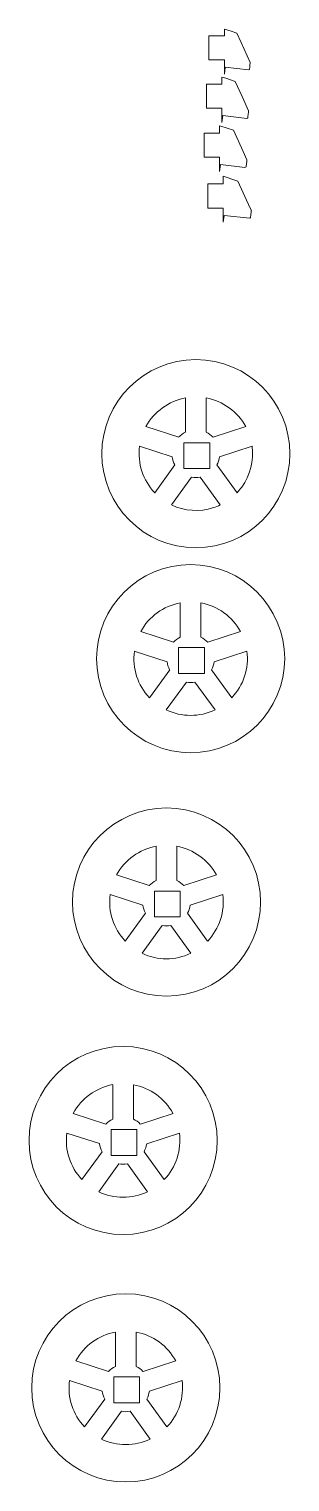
# Model space of a CAD drawing. Header units: millimetres. Extents: x -3396 to 75, y -180 to 2055.
# Drawn here: x -2563.1 to -2512.7, y 1640.6 to 1921.4 of the extents above; entities that cross this region are included whole.
import ezdxf

# ---------------------------------------------------------------- set-up
doc = ezdxf.new("R2010")
doc.units = ezdxf.units.MM

msp = doc.modelspace()

# ---------------------------------------------------------------- linework, layer by layer
at = {"color": 7, "linetype": 'Continuous', "lineweight": 15}
for p, q in [((-2525.36, 1921.42), (-2525.3, 1921.4)), ((-2525.36, 1921.42), (-2525.36, 1920.13)), ((-2525.3, 1921.4), (-2524.05, 1921.03)), ((-2528.36, 1920.13), (-2528.36, 1915.44)), ((-2525.36, 1920.13), (-2528.36, 1920.13)), ((-2524.05, 1921.03), (-2522.94, 1920.65)), ((-2522.94, 1920.65), (-2522.1, 1918.81)), ((-2522.1, 1918.81), (-2520.34, 1914.98)), ((-2528.36, 1915.44), (-2525.36, 1915.44)), ((-2525.36, 1915.44), (-2525.36, 1912.69)), ((-2525.36, 1912.69), (-2525.2, 1914.03)), ((-2525.2, 1914.03), (-2520.68, 1913.51)), ((-2520.5, 1913.58), (-2520.68, 1913.51)), ((-2520.44, 1914.11), (-2520.5, 1913.58)), ((-2520.43, 1914.16), (-2520.44, 1914.11)), ((-2520.42, 1914.22), (-2520.43, 1914.16)), ((-2520.41, 1914.39), (-2520.42, 1914.22)), ((-2520.34, 1914.98), (-2520.41, 1914.39)), ((-2528.82, 1910.79), (-2528.82, 1906.1)), ((-2525.82, 1910.79), (-2528.82, 1910.79)), ((-2525.82, 1912.14), (-2525.06, 1911.91)), ((-2525.82, 1912.14), (-2525.82, 1910.79)), ((-2525.06, 1911.91), (-2523.27, 1911.31)), ((-2523.27, 1911.31), (-2521.91, 1908.35)), ((-2521.91, 1908.35), (-2520.67, 1905.63)), ((-2528.82, 1906.1), (-2525.82, 1906.1)), ((-2525.82, 1906.1), (-2525.82, 1903.35)), ((-2525.67, 1904.69), (-2525.82, 1903.35)), ((-2521.04, 1904.15), (-2525.67, 1904.69)), ((-2520.83, 1904.24), (-2521.04, 1904.15)), ((-2520.79, 1904.59), (-2520.83, 1904.24)), ((-2520.76, 1904.81), (-2520.79, 1904.59)), ((-2520.73, 1905.1), (-2520.76, 1904.81)), ((-2520.72, 1905.22), (-2520.73, 1905.1)), ((-2520.67, 1905.63), (-2520.72, 1905.22)), ((-2526.28, 1902.72), (-2526.07, 1902.66)), ((-2526.28, 1902.72), (-2526.28, 1901.32)), ((-2526.07, 1902.66), (-2523.6, 1901.84)), ((-2523.6, 1901.84), (-2521.73, 1897.75)), ((-2529.28, 1901.32), (-2526.28, 1901.32)), ((-2529.28, 1901.32), (-2529.28, 1896.62)), ((-2529.28, 1896.62), (-2526.28, 1896.62)), ((-2526.28, 1896.62), (-2526.28, 1893.87)), ((-2521.73, 1897.75), (-2521, 1896.16)), ((-2521.03, 1895.84), (-2521.09, 1895.34)), ((-2521, 1896.16), (-2521.03, 1895.91)), ((-2521.03, 1895.91), (-2521.03, 1895.84)), ((-2526.13, 1895.21), (-2526.28, 1893.87)), ((-2521.4, 1894.67), (-2526.13, 1895.21)), ((-2521.16, 1894.76), (-2521.4, 1894.67)), ((-2521.14, 1894.94), (-2521.16, 1894.76)), ((-2521.09, 1895.34), (-2521.14, 1894.94)), ((-2528.56, 1891.51), (-2528.56, 1886.82)), ((-2528.56, 1891.51), (-2525.56, 1891.51)), ((-2525.56, 1892.97), (-2522.74, 1892.03)), ((-2525.56, 1891.51), (-2525.56, 1892.97)), ((-2522.74, 1892.03), (-2520.35, 1886.82)), ((-2528.56, 1886.82), (-2525.56, 1886.82)), ((-2525.56, 1884.06), (-2525.56, 1886.82)), ((-2525.56, 1884.06), (-2525.4, 1885.4)), ((-2525.4, 1885.4), (-2520.41, 1884.83)), ((-2520.37, 1884.9), (-2520.41, 1884.83)), ((-2520.34, 1884.93), (-2520.37, 1884.9)), ((-2520.35, 1886.82), (-2520.14, 1886.35)), ((-2520.33, 1884.94), (-2520.34, 1884.93)), ((-2520.3, 1884.95), (-2520.33, 1884.94)), ((-2520.29, 1884.98), (-2520.3, 1884.96)), ((-2520.3, 1884.96), (-2520.3, 1884.95)), ((-2520.23, 1885.53), (-2520.29, 1884.98)), ((-2520.17, 1886.08), (-2520.23, 1885.53)), ((-2520.15, 1886.26), (-2520.17, 1886.08)), ((-2520.14, 1886.28), (-2520.15, 1886.26)), ((-2520.14, 1886.35), (-2520.14, 1886.28)), ((-2532.86, 1850.12), (-2532.86, 1850.11)), ((-2532.86, 1850.11), (-2532.86, 1850.11)), ((-2532.86, 1843.47), (-2532.86, 1850.11)), ((-2528.87, 1843.47), (-2528.87, 1850.11)), ((-2534.19, 1842.51), (-2540.51, 1844.56)), ((-2540.51, 1844.56), (-2540.51, 1844.56)), ((-2540.51, 1844.56), (-2540.51, 1844.56)), ((-2527.54, 1842.51), (-2521.22, 1844.56)), ((-2535.43, 1838.71), (-2541.75, 1840.76)), ((-2533.19, 1836.45), (-2533.19, 1841.45)), ((-2533.19, 1841.45), (-2528.19, 1841.45)), ((-2528.19, 1841.45), (-2528.19, 1836.45)), ((-2526.3, 1838.71), (-2519.99, 1840.76)), ((-2534.92, 1837.15), (-2538.82, 1831.77)), ((-2522.91, 1831.77), (-2526.81, 1837.15)), ((-2526.3, 1838.71), (-2526.3, 1838.71)), ((-2526.3, 1838.71), (-2526.3, 1838.71)), ((-2535.59, 1829.42), (-2531.69, 1834.8)), ((-2528.19, 1836.45), (-2533.19, 1836.45)), ((-2531.69, 1834.8), (-2531.69, 1834.8)), ((-2531.69, 1834.8), (-2531.69, 1834.8)), ((-2530.04, 1834.8), (-2526.14, 1829.42)), ((-2538.82, 1831.77), (-2538.83, 1831.77)), ((-2538.82, 1831.77), (-2538.82, 1831.77)), ((-2533.88, 1810.5), (-2533.88, 1803.86)), ((-2529.88, 1803.86), (-2529.88, 1810.5)), ((-2535.2, 1802.9), (-2541.52, 1804.95)), ((-2522.23, 1804.95), (-2528.55, 1802.9)), ((-2542.76, 1801.15), (-2536.44, 1799.09)), ((-2534.2, 1796.84), (-2534.2, 1801.84)), ((-2534.2, 1801.84), (-2529.2, 1801.84)), ((-2529.2, 1801.84), (-2529.2, 1796.84)), ((-2527.32, 1799.09), (-2521, 1801.15)), ((-2535.93, 1797.53), (-2539.84, 1792.16)), ((-2523.92, 1792.16), (-2527.82, 1797.53)), ((-2536.6, 1789.81), (-2532.7, 1795.18)), ((-2529.2, 1796.84), (-2534.2, 1796.84)), ((-2531.06, 1795.18), (-2527.15, 1789.81)), ((-2538.54, 1763.45), (-2538.54, 1756.81)), ((-2534.55, 1756.81), (-2534.55, 1763.45)), ((-2539.87, 1755.85), (-2546.19, 1757.9)), ((-2526.9, 1757.9), (-2533.22, 1755.85)), ((-2547.42, 1754.1), (-2541.11, 1752.05)), ((-2538.87, 1749.79), (-2538.87, 1754.79)), ((-2538.87, 1754.79), (-2533.87, 1754.79)), ((-2533.87, 1754.79), (-2533.87, 1749.79)), ((-2531.98, 1752.04), (-2525.67, 1754.1)), ((-2540.6, 1750.49), (-2544.5, 1745.11)), ((-2533.87, 1749.79), (-2538.87, 1749.79)), ((-2528.59, 1745.11), (-2532.49, 1750.48)), ((-2541.27, 1742.76), (-2537.37, 1748.13)), ((-2535.72, 1748.13), (-2531.82, 1742.76)), ((-2546.92, 1717.35), (-2546.92, 1710.71)), ((-2542.93, 1710.71), (-2542.93, 1717.35)), ((-2548.25, 1709.75), (-2554.57, 1711.8)), ((-2535.28, 1711.8), (-2541.6, 1709.75)), ((-2555.81, 1708), (-2549.49, 1705.95)), ((-2547.25, 1703.69), (-2547.25, 1708.69)), ((-2547.25, 1708.69), (-2542.25, 1708.69)), ((-2542.25, 1708.69), (-2542.25, 1703.69)), ((-2540.36, 1705.94), (-2534.05, 1708)), ((-2548.98, 1704.38), (-2552.89, 1699.01)), ((-2549.65, 1696.66), (-2545.75, 1702.03)), ((-2542.25, 1703.69), (-2547.25, 1703.69)), ((-2544.11, 1702.03), (-2540.2, 1696.66)), ((-2536.97, 1699.01), (-2540.87, 1704.38)), ((-2546.41, 1669.53), (-2546.41, 1662.89)), ((-2542.41, 1662.88), (-2542.41, 1669.53)), ((-2547.73, 1661.92), (-2554.05, 1663.97)), ((-2534.76, 1663.97), (-2541.08, 1661.92)), ((-2555.29, 1660.17), (-2548.97, 1658.12)), ((-2546.73, 1655.86), (-2546.73, 1660.86)), ((-2546.73, 1660.86), (-2541.73, 1660.86)), ((-2541.73, 1660.86), (-2541.73, 1655.86)), ((-2539.84, 1658.12), (-2533.53, 1660.17)), ((-2548.46, 1656.56), (-2552.37, 1651.18)), ((-2541.73, 1655.86), (-2546.73, 1655.86)), ((-2536.45, 1651.18), (-2540.35, 1656.56)), ((-2549.13, 1648.83), (-2545.23, 1654.21)), ((-2543.59, 1654.21), (-2539.68, 1648.83))]:
    msp.add_line(p, q, dxfattribs=at)
for centre in [(-2530.87, 1839.33), (-2531.88, 1799.71), (-2536.54, 1752.66), (-2544.93, 1706.56), (-2544.41, 1658.74)]:
    msp.add_circle(centre, 18.18, dxfattribs=at)
for centre, radius, start, end in [((-2530.87, 1839.33), 10.97, 100.4949, 151.5051), ((-2530.87, 1839.33), 10.97, 28.4949, 79.5051), ((-2530.87, 1839.33), 4.6, 115.7306, 136.2694), ((-2530.87, 1839.33), 4.6, 43.7306, 64.2694), ((-2530.87, 1839.33), 10.97, 172.4949, 223.5051), ((-2530.87, 1839.33), 10.97, 323.9969, 7.5051), ((-2530.87, 1839.33), 4.6, 187.7306, 208.2694), ((-2530.87, 1839.33), 4.6, 331.7306, 352.2694), ((-2530.87, 1839.33), 4.6, 259.7306, 280.2694), ((-2530.87, 1839.33), 10.97, 316.4949, 324.0031), ((-2530.87, 1839.33), 10.97, 244.4949, 288.005), ((-2530.87, 1839.33), 10.97, 287.995, 295.5051), ((-2531.88, 1799.71), 10.97, 100.4949, 151.5051), ((-2531.88, 1799.71), 10.97, 28.4949, 79.5051), ((-2531.88, 1799.71), 4.6, 115.7306, 136.2694), ((-2531.88, 1799.71), 4.6, 43.7306, 64.2694), ((-2531.88, 1799.71), 10.97, 172.4949, 223.5051), ((-2531.88, 1799.71), 10.97, 316.4949, 7.5051), ((-2531.88, 1799.71), 4.6, 187.7306, 208.2694), ((-2531.88, 1799.71), 4.6, 331.7306, 352.2694), ((-2531.88, 1799.71), 4.6, 259.7306, 280.2694), ((-2531.88, 1799.71), 10.97, 244.4949, 295.5051), ((-2536.54, 1752.67), 10.97, 100.4949, 151.5051), ((-2536.54, 1752.66), 10.97, 28.4949, 79.5051), ((-2536.54, 1752.67), 4.6, 115.7306, 136.2694), ((-2536.54, 1752.66), 4.6, 43.7306, 64.2694), ((-2536.55, 1752.67), 10.97, 172.4949, 223.5051), ((-2536.54, 1752.66), 10.97, 316.4949, 7.5051), ((-2536.55, 1752.67), 4.6, 187.7306, 208.2694), ((-2536.54, 1752.66), 4.6, 331.7306, 352.2694), ((-2536.55, 1752.66), 4.6, 259.7306, 280.2694), ((-2536.55, 1752.66), 10.97, 244.4949, 295.5051), ((-2544.93, 1706.57), 10.97, 100.4949, 151.5051), ((-2544.93, 1706.56), 10.97, 28.4949, 79.5051), ((-2544.93, 1706.57), 4.6, 115.7306, 136.2694), ((-2544.93, 1706.56), 4.6, 43.7306, 64.2694), ((-2544.93, 1706.57), 10.97, 172.4949, 223.5051), ((-2544.93, 1706.56), 10.97, 316.4949, 7.5051), ((-2544.93, 1706.57), 4.6, 187.7306, 208.2694), ((-2544.93, 1706.56), 4.6, 331.7306, 352.2694), ((-2544.93, 1706.56), 4.6, 259.7306, 280.2694), ((-2544.93, 1706.56), 10.97, 244.4949, 295.5051), ((-2544.41, 1658.74), 10.97, 100.4949, 151.5051), ((-2544.41, 1658.74), 10.97, 28.4949, 79.5051), ((-2544.41, 1658.74), 4.6, 115.7306, 136.2694), ((-2544.41, 1658.74), 4.6, 43.7306, 64.2694), ((-2544.41, 1658.74), 10.97, 172.4949, 223.5051), ((-2544.41, 1658.74), 10.97, 316.4949, 7.5051), ((-2544.41, 1658.74), 4.6, 187.7306, 208.2694), ((-2544.41, 1658.74), 4.6, 331.7306, 352.2694), ((-2544.41, 1658.74), 4.6, 259.7306, 280.2694), ((-2544.41, 1658.74), 10.97, 244.4949, 295.5051)]:
    msp.add_arc(centre, radius, start, end, dxfattribs=at)

doc.saveas('drawing.dxf')
